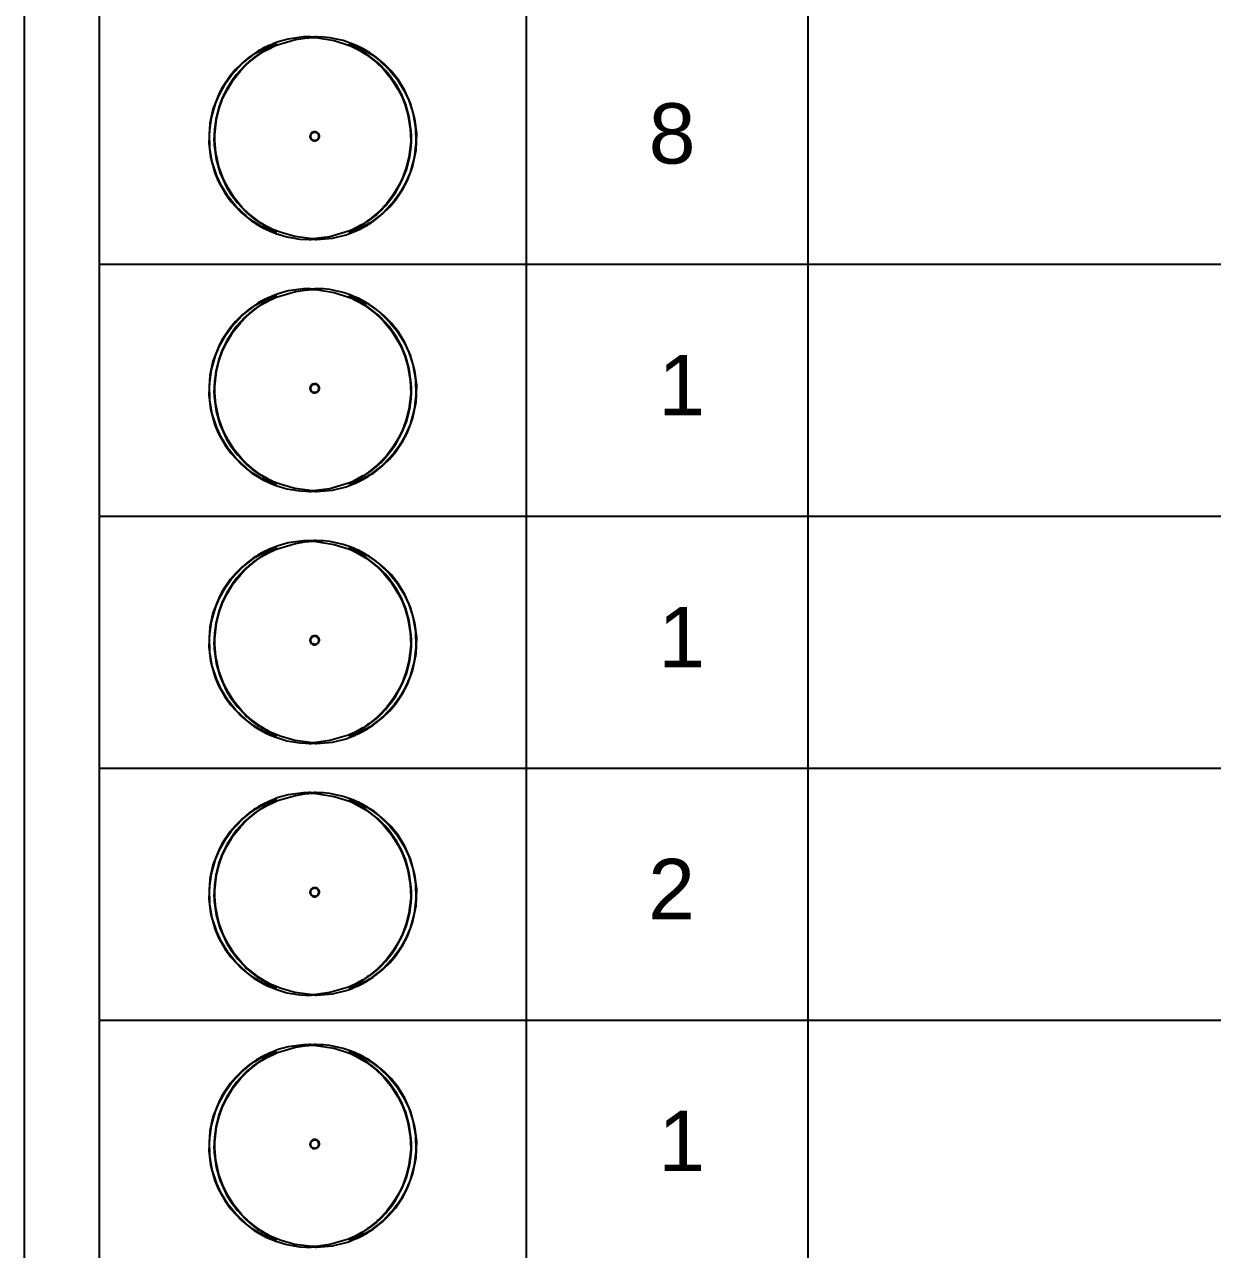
# Model space of a CAD drawing. Header units: millimetres. Extents: x 0 to 135, y -17 to 120.
# Drawn here: x 0 to 7.25, y 52.82 to 60.3 of the extents above; entities that cross this region are included whole.
import ezdxf

# ---------------------------------------------------------------- set-up
doc = ezdxf.new("R2010")
doc.units = ezdxf.units.MM
doc.layers.add('Plan View', color=7, linetype='Continuous')
doc.layers.add('Plant Legend', color=7, linetype='Continuous')
picture_1 = doc.add_image_def('image1.jpg', size_in_pixel=(8192, 8192))

# ---------------------------------------------------------------- blocks, each defined once
blk = doc.blocks.new('1')
at = {"flags": 1}
for tag in ['Export Name', 'Export Layer']:
    blk.add_attdef(tag, (0, 0), '', height=0.0254, dxfattribs=at)
at = {"layer": 'Plan View'}
image = blk.add_image(picture_1, insert=(0, 0), size_in_units=(120, 120), dxfattribs=dict(at, fade=50))
image.dxf.flags = 7
blk = doc.blocks.new('422')
at = {"layer": 'Plant Legend'}
for points in [[(0.4583, 119.2984), (21.053, 119.2984), (21.053, 6.5593), (0.4583, 6.5593)], [(1.7394, 58.9852), (1.7485, 58.9853), (1.7578, 58.9872), (1.7632, 58.9871), (1.7725, 58.9851), (1.7819, 58.9852), (1.8782, 58.9933), (1.9624, 59.0136), (1.9825, 59.0213), (2.0066, 59.0315), (2.0083, 59.032), (2.0189, 59.036), (2.028, 59.0404), (2.0308, 59.0413), (2.044, 59.0468), (2.0644, 59.0574), (2.0925, 59.0734), (2.0975, 59.0769), (2.1176, 59.0895), (2.1243, 59.0942), (2.1297, 59.0975), (2.1376, 59.1035), (2.1844, 59.1407), (2.1911, 59.1474), (2.2272, 59.1821), (2.2634, 59.2246), (2.3089, 59.2914), (2.3369, 59.345), (2.3678, 59.4265), (2.3892, 59.5308), (2.3929, 59.6338), (2.3823, 59.7207), (2.3556, 59.8171), (2.3208, 59.8946), (2.2794, 59.9615), (2.2363, 60.0149), (2.1951, 60.0568), (2.135, 60.1059), (2.1054, 60.1259), (2.0908, 60.1344), (2.0855, 60.138), (2.0587, 60.1527), (2.0547, 60.1545), (2.0373, 60.1635), (2.0306, 60.1661), (2.0253, 60.1677), (2.0238, 60.1687), (2.0091, 60.1754), (1.9865, 60.1841), (1.9451, 60.199), (1.8621, 60.2165), (1.8247, 60.2205), (1.7819, 60.2213), (1.7766, 60.2222), (1.7699, 60.2222), (1.7605, 60.2203), (1.7538, 60.2202), (1.7445, 60.2222), (1.7351, 60.2221), (1.7017, 60.2211), (1.6094, 60.2083), (1.5479, 60.1914), (1.5154, 60.1781), (1.5104, 60.1758), (1.4983, 60.1714), (1.4917, 60.168), (1.4524, 60.15), (1.4449, 60.1453), (1.4246, 60.1339), (1.4155, 60.128), (1.3978, 60.1166), (1.3713, 60.0978), (1.3293, 60.0631), (1.3259, 60.0599), (1.2868, 60.0216), (1.2547, 59.9842), (1.2042, 59.9091), (1.1892, 59.8812), (1.1492, 59.7809), (1.1303, 59.6953), (1.1241, 59.5736), (1.1347, 59.4867), (1.1614, 59.3903), (1.1841, 59.3367), (1.2216, 59.2697), (1.259, 59.2177), (1.3219, 59.1506), (1.3874, 59.0975), (1.4021, 59.0878), (1.4115, 59.0814), (1.4583, 59.0546), (1.477, 59.0452), (1.4863, 59.0413), (1.4917, 59.0395), (1.4984, 59.0359), (1.5332, 59.022), (1.6, 59.001), (1.6789, 58.988), (1.7164, 58.9857), (1.7351, 58.986)], [(1.5278, 59.0289), (1.5091, 59.0351), (1.4917, 59.0419), (1.469, 59.0534), (1.4609, 59.0567), (1.4502, 59.0628), (1.4382, 59.0695), (1.3981, 59.094), (1.3553, 59.126), (1.3497, 59.1309), (1.2894, 59.1884), (1.241, 59.2486), (1.2022, 59.3115), (1.1726, 59.3743), (1.1456, 59.4586), (1.1313, 59.5442), (1.1291, 59.6364), (1.1409, 59.7274), (1.1649, 59.813), (1.1874, 59.8665), (1.23, 59.9427), (1.2633, 59.9882), (1.3285, 60.0585), (1.374, 60.0957), (1.4021, 60.1158), (1.4101, 60.1211), (1.4369, 60.1372), (1.4436, 60.1407), (1.4917, 60.1651), (1.4984, 60.1676), (1.5091, 60.1724), (1.5171, 60.1751), (1.5305, 60.179), (1.5332, 60.179), (1.5345, 60.1786), (1.5352, 60.1781), (1.5345, 60.1766), (1.5332, 60.1751), (1.5265, 60.171), (1.4777, 60.146), (1.4528, 60.1313), (1.3981, 60.0936), (1.3927, 60.0893), (1.37, 60.0707), (1.366, 60.0667), (1.3566, 60.059), (1.3513, 60.0535), (1.3419, 60.0456), (1.2924, 59.9907), (1.2683, 59.9587), (1.2323, 59.9012), (1.2067, 59.8491), (1.1854, 59.7928), (1.1667, 59.718), (1.1584, 59.6578), (1.1567, 59.6217), (1.1561, 59.5896), (1.157, 59.5789), (1.1574, 59.5616), (1.1698, 59.4733), (1.1923, 59.3944), (1.2309, 59.3085), (1.259, 59.2619), (1.2991, 59.2085), (1.3433, 59.1604), (1.3554, 59.1497), (1.3981, 59.1134), (1.4222, 59.0959), (1.4329, 59.0892), (1.4463, 59.0801), (1.4516, 59.077), (1.4704, 59.0654), (1.481, 59.0597), (1.5318, 59.0332), (1.5333, 59.032), (1.5344, 59.0306), (1.5345, 59.0291), (1.5332, 59.0284), (1.5291, 59.0285)], [(1.7578, 58.989), (1.6495, 59.0028), (1.5653, 59.0267), (1.5184, 59.0445), (1.4917, 59.0578), (1.4902, 59.0587), (1.4743, 59.0672), (1.4476, 59.0832), (1.4275, 59.0965), (1.4207, 59.1015), (1.374, 59.1378), (1.366, 59.1445), (1.3564, 59.1537), (1.3526, 59.1566), (1.3267, 59.1831), (1.2773, 59.2433), (1.2437, 59.2954), (1.2143, 59.3529), (1.186, 59.4292), (1.167, 59.5161), (1.1607, 59.587), (1.1608, 59.6258), (1.1716, 59.7194), (1.1876, 59.7836), (1.2089, 59.8424), (1.2355, 59.8972), (1.2716, 59.9561), (1.3196, 60.0163), (1.3526, 60.0504), (1.37, 60.0663), (1.4155, 60.1025), (1.4489, 60.125), (1.4623, 60.1334), (1.4827, 60.1446), (1.4837, 60.1454), (1.5305, 60.1679), (1.5439, 60.1729), (1.6535, 60.2053), (1.711, 60.2142), (1.7592, 60.2181), (1.7779, 60.2171), (1.8902, 60.1994), (1.9825, 60.1695), (2.0012, 60.1615), (2.0052, 60.1593), (2.0427, 60.14), (2.0841, 60.1148), (2.0922, 60.1085), (2.143, 60.0694), (2.1523, 60.0616), (2.1604, 60.0537), (2.1644, 60.0507), (2.1903, 60.0243), (2.2397, 59.9641), (2.2785, 59.9026), (2.3016, 59.8571), (2.3205, 59.8103), (2.3392, 59.7474), (2.3537, 59.6592), (2.3556, 59.6283), (2.3562, 59.5816), (2.3454, 59.488), (2.3295, 59.4238), (2.3081, 59.365), (2.2816, 59.3101), (2.2482, 59.2553), (2.2081, 59.2032), (2.1644, 59.1568), (2.1561, 59.1497), (2.1496, 59.143), (2.1443, 59.139), (2.1176, 59.1171), (2.1002, 59.1039), (2.0907, 59.0975), (2.0654, 59.0806), (2.06, 59.0774), (2.0173, 59.0538), (1.9985, 59.0445), (1.9758, 59.0351), (1.8635, 59.0019), (1.7779, 58.9902)], [(1.9825, 59.0288), (1.982, 59.0293), (1.9825, 59.0308), (1.9878, 59.0349), (2.0012, 59.0419), (2.0416, 59.0627), (2.0587, 59.0729), (2.0643, 59.0761), (2.0694, 59.0795), (2.0748, 59.0828), (2.1189, 59.1136), (2.1243, 59.118), (2.147, 59.1365), (2.151, 59.1406), (2.1577, 59.1457), (2.1671, 59.155), (2.1738, 59.1604), (2.2032, 59.1914), (2.246, 59.2446), (2.266, 59.2741), (2.3051, 59.3462), (2.3304, 59.4104), (2.3504, 59.4893), (2.3587, 59.5509), (2.3605, 59.587), (2.3609, 59.6177), (2.3596, 59.6458), (2.3475, 59.7327), (2.3262, 59.8091), (2.2992, 59.8732), (2.2714, 59.9243), (2.2244, 59.9908), (2.2005, 60.019), (2.1722, 60.0483), (2.1629, 60.0564), (2.159, 60.0604), (2.1508, 60.0671), (2.0971, 60.1099), (2.0801, 60.1211), (2.0439, 60.1433), (2.032, 60.15), (1.9865, 60.1731), (1.9837, 60.1754), (1.9826, 60.1767), (1.9827, 60.1781), (1.9838, 60.1789), (1.9852, 60.1791), (1.9878, 60.1787), (2.0146, 60.1694), (2.0253, 60.1655), (2.028, 60.164), (2.0388, 60.158), (2.0534, 60.1519), (2.0641, 60.1459), (2.0721, 60.1416), (2.0761, 60.1392), (2.0908, 60.131), (2.1216, 60.1112), (2.163, 60.0801), (2.2276, 60.0189), (2.2731, 59.9628), (2.3162, 59.8932), (2.3444, 59.833), (2.3687, 59.7595), (2.3854, 59.6672), (2.388, 59.5723), (2.3773, 59.4853), (2.3522, 59.3944), (2.3243, 59.3302), (2.2936, 59.2754), (2.287, 59.2647), (2.2538, 59.2192), (2.1885, 59.1487), (2.1826, 59.1443), (2.1764, 59.1383), (2.1323, 59.1037), (2.1069, 59.0861), (2.0801, 59.07), (2.0681, 59.0633), (2.024, 59.0416), (2.0052, 59.0338), (1.9878, 59.0285), (1.9852, 59.0282), (1.9838, 59.0284)], [(1.7665, 59.587), (1.7732, 59.587), (1.7839, 59.5896), (1.7899, 59.5939), (1.7939, 59.5977), (1.7966, 59.6017), (1.7993, 59.6102), (1.7994, 59.6177), (1.7972, 59.6258), (1.795, 59.6298), (1.7926, 59.6326), (1.7885, 59.6364), (1.7846, 59.6392), (1.7806, 59.6408), (1.7752, 59.6418), (1.7652, 59.6418), (1.7592, 59.6402), (1.7508, 59.6351), (1.7468, 59.6311), (1.7443, 59.6271), (1.742, 59.6204), (1.7415, 59.6124), (1.7432, 59.6044), (1.7445, 59.6015), (1.7471, 59.5976), (1.7511, 59.5936), (1.7566, 59.5896), (1.7605, 59.5881), (1.7632, 59.5874)], [(1.7645, 59.5895), (1.7592, 59.5919), (1.7538, 59.5956), (1.751, 59.599), (1.7478, 59.6057), (1.7466, 59.611), (1.7466, 59.6177), (1.7477, 59.6231), (1.7511, 59.63), (1.7552, 59.6347), (1.7592, 59.6374), (1.7618, 59.6388), (1.7645, 59.6398), (1.7685, 59.6404), (1.7752, 59.64), (1.7766, 59.6397), (1.7832, 59.6361), (1.7878, 59.6324), (1.7907, 59.6284), (1.7932, 59.6231), (1.7944, 59.6177), (1.7945, 59.6124), (1.7931, 59.6057), (1.7907, 59.6003), (1.7879, 59.5963), (1.7819, 59.5916), (1.7792, 59.5901), (1.7776, 59.5896), (1.7766, 59.5891), (1.7712, 59.5885), (1.7672, 59.5887), (1.7659, 59.589)], [(1.7394, 57.4477), (1.7485, 57.4478), (1.7578, 57.4497), (1.7632, 57.4496), (1.7725, 57.4476), (1.7819, 57.4477), (1.8782, 57.4558), (1.9624, 57.4761), (1.9825, 57.4838), (2.0066, 57.494), (2.0083, 57.4945), (2.0189, 57.4985), (2.028, 57.5029), (2.0308, 57.5038), (2.044, 57.5093), (2.0644, 57.5199), (2.0925, 57.5359), (2.0975, 57.5394), (2.1176, 57.552), (2.1243, 57.5567), (2.1297, 57.56), (2.1376, 57.566), (2.1844, 57.6032), (2.1911, 57.6099), (2.2272, 57.6446), (2.2634, 57.687), (2.3089, 57.7539), (2.3369, 57.8075), (2.3678, 57.889), (2.3892, 57.9933), (2.3929, 58.0963), (2.3823, 58.1832), (2.3556, 58.2796), (2.3208, 58.3571), (2.2794, 58.424), (2.2363, 58.4774), (2.1951, 58.5193), (2.135, 58.5684), (2.1054, 58.5884), (2.0908, 58.5969), (2.0855, 58.6005), (2.0587, 58.6152), (2.0547, 58.617), (2.0373, 58.626), (2.0306, 58.6286), (2.0253, 58.6302), (2.0238, 58.6312), (2.0091, 58.6379), (1.9865, 58.6466), (1.9451, 58.6615), (1.8621, 58.679), (1.8247, 58.683), (1.7819, 58.6838), (1.7766, 58.6847), (1.7699, 58.6847), (1.7605, 58.6828), (1.7538, 58.6827), (1.7445, 58.6847), (1.7351, 58.6846), (1.7017, 58.6836), (1.6094, 58.6708), (1.5479, 58.6539), (1.5154, 58.6406), (1.5104, 58.6383), (1.4983, 58.6339), (1.4917, 58.6305), (1.4524, 58.6125), (1.4449, 58.6078), (1.4246, 58.5964), (1.4155, 58.5905), (1.3978, 58.5791), (1.3713, 58.5603), (1.3293, 58.5256), (1.3259, 58.5224), (1.2868, 58.4841), (1.2547, 58.4467), (1.2042, 58.3716), (1.1892, 58.3437), (1.1492, 58.2434), (1.1303, 58.1578), (1.1241, 58.0361), (1.1347, 57.9492), (1.1614, 57.8528), (1.1841, 57.7992), (1.2216, 57.7322), (1.259, 57.6802), (1.3219, 57.6131), (1.3874, 57.56), (1.4021, 57.5503), (1.4115, 57.5439), (1.4583, 57.5171), (1.477, 57.5077), (1.4863, 57.5038), (1.4917, 57.502), (1.4984, 57.4984), (1.5332, 57.4845), (1.6, 57.4635), (1.6789, 57.4505), (1.7164, 57.4482), (1.7351, 57.4485)], [(1.5278, 57.4914), (1.5091, 57.4976), (1.4917, 57.5044), (1.469, 57.5159), (1.4609, 57.5192), (1.4502, 57.5253), (1.4382, 57.532), (1.3981, 57.5565), (1.3553, 57.5885), (1.3497, 57.5934), (1.2894, 57.6509), (1.241, 57.7111), (1.2022, 57.774), (1.1726, 57.8368), (1.1456, 57.9211), (1.1313, 58.0067), (1.1291, 58.0989), (1.1409, 58.1899), (1.1649, 58.2755), (1.1874, 58.329), (1.23, 58.4052), (1.2633, 58.4507), (1.3285, 58.521), (1.374, 58.5582), (1.4021, 58.5783), (1.4101, 58.5836), (1.4369, 58.5997), (1.4436, 58.6032), (1.4917, 58.6276), (1.4984, 58.6301), (1.5091, 58.6349), (1.5171, 58.6376), (1.5305, 58.6415), (1.5332, 58.6415), (1.5345, 58.6411), (1.5352, 58.6406), (1.5345, 58.6391), (1.5332, 58.6376), (1.5265, 58.6335), (1.4777, 58.6085), (1.4528, 58.5938), (1.3981, 58.5561), (1.3927, 58.5518), (1.37, 58.5332), (1.366, 58.5292), (1.3566, 58.5215), (1.3513, 58.516), (1.3419, 58.5081), (1.2924, 58.4532), (1.2683, 58.4212), (1.2323, 58.3637), (1.2067, 58.3116), (1.1854, 58.2553), (1.1667, 58.1805), (1.1584, 58.1203), (1.1567, 58.0842), (1.1561, 58.0521), (1.157, 58.0414), (1.1574, 58.0241), (1.1698, 57.9358), (1.1923, 57.8569), (1.2309, 57.771), (1.259, 57.7244), (1.2991, 57.671), (1.3433, 57.6229), (1.3554, 57.6122), (1.3981, 57.5759), (1.4222, 57.5584), (1.4329, 57.5517), (1.4463, 57.5426), (1.4516, 57.5395), (1.4704, 57.5279), (1.481, 57.5222), (1.5318, 57.4957), (1.5333, 57.4945), (1.5344, 57.4931), (1.5345, 57.4916), (1.5332, 57.4909), (1.5291, 57.491)], [(1.7578, 57.4515), (1.6495, 57.4653), (1.5653, 57.4892), (1.5184, 57.507), (1.4917, 57.5203), (1.4902, 57.5212), (1.4743, 57.5297), (1.4476, 57.5457), (1.4275, 57.559), (1.4207, 57.564), (1.374, 57.6003), (1.366, 57.607), (1.3564, 57.6162), (1.3526, 57.6191), (1.3267, 57.6456), (1.2773, 57.7058), (1.2437, 57.7579), (1.2143, 57.8154), (1.186, 57.8917), (1.167, 57.9786), (1.1607, 58.0495), (1.1608, 58.0882), (1.1716, 58.1819), (1.1876, 58.2461), (1.2089, 58.3049), (1.2355, 58.3597), (1.2716, 58.4186), (1.3196, 58.4788), (1.3526, 58.5129), (1.37, 58.5288), (1.4155, 58.565), (1.4489, 58.5875), (1.4623, 58.5959), (1.4827, 58.6071), (1.4837, 58.6079), (1.5305, 58.6304), (1.5439, 58.6354), (1.6535, 58.6678), (1.711, 58.6767), (1.7592, 58.6806), (1.7779, 58.6796), (1.8902, 58.6619), (1.9825, 58.632), (2.0012, 58.624), (2.0052, 58.6218), (2.0427, 58.6025), (2.0841, 58.5773), (2.0922, 58.571), (2.143, 58.5319), (2.1523, 58.5241), (2.1604, 58.5162), (2.1644, 58.5132), (2.1903, 58.4868), (2.2397, 58.4266), (2.2785, 58.3651), (2.3016, 58.3196), (2.3205, 58.2728), (2.3392, 58.2099), (2.3537, 58.1217), (2.3556, 58.0908), (2.3562, 58.0441), (2.3454, 57.9505), (2.3295, 57.8863), (2.3081, 57.8275), (2.2816, 57.7726), (2.2482, 57.7178), (2.2081, 57.6657), (2.1644, 57.6193), (2.1561, 57.6122), (2.1496, 57.6055), (2.1443, 57.6015), (2.1176, 57.5796), (2.1002, 57.5664), (2.0907, 57.56), (2.0654, 57.5431), (2.06, 57.5399), (2.0173, 57.5163), (1.9985, 57.507), (1.9758, 57.4976), (1.8635, 57.4644), (1.7779, 57.4527)], [(1.9825, 57.4913), (1.982, 57.4918), (1.9825, 57.4933), (1.9878, 57.4974), (2.0012, 57.5044), (2.0416, 57.5252), (2.0587, 57.5354), (2.0643, 57.5386), (2.0694, 57.542), (2.0748, 57.5453), (2.1189, 57.5761), (2.1243, 57.5805), (2.147, 57.599), (2.151, 57.6031), (2.1577, 57.6082), (2.1671, 57.6175), (2.1738, 57.6229), (2.2032, 57.6539), (2.246, 57.7071), (2.266, 57.7366), (2.3051, 57.8087), (2.3304, 57.8729), (2.3504, 57.9518), (2.3587, 58.0134), (2.3605, 58.0495), (2.3609, 58.0802), (2.3596, 58.1083), (2.3475, 58.1952), (2.3262, 58.2716), (2.2992, 58.3357), (2.2714, 58.3868), (2.2244, 58.4533), (2.2005, 58.4815), (2.1722, 58.5108), (2.1629, 58.5189), (2.159, 58.5229), (2.1508, 58.5296), (2.0971, 58.5724), (2.0801, 58.5836), (2.0439, 58.6058), (2.032, 58.6125), (1.9865, 58.6356), (1.9837, 58.6379), (1.9826, 58.6392), (1.9827, 58.6406), (1.9838, 58.6413), (1.9852, 58.6416), (1.9878, 58.6412), (2.0146, 58.6319), (2.0253, 58.6279), (2.028, 58.6265), (2.0388, 58.6205), (2.0534, 58.6144), (2.0641, 58.6084), (2.0721, 58.6041), (2.0761, 58.6017), (2.0908, 58.5935), (2.1216, 58.5737), (2.163, 58.5426), (2.2276, 58.4814), (2.2731, 58.4253), (2.3162, 58.3557), (2.3444, 58.2955), (2.3687, 58.222), (2.3854, 58.1297), (2.388, 58.0348), (2.3773, 57.9478), (2.3522, 57.8569), (2.3243, 57.7927), (2.2936, 57.7379), (2.287, 57.7272), (2.2538, 57.6817), (2.1885, 57.6112), (2.1826, 57.6068), (2.1764, 57.6008), (2.1323, 57.5662), (2.1069, 57.5486), (2.0801, 57.5325), (2.0681, 57.5258), (2.024, 57.5041), (2.0052, 57.4963), (1.9878, 57.491), (1.9852, 57.4907), (1.9838, 57.4909)], [(1.7665, 58.0495), (1.7732, 58.0495), (1.7839, 58.0521), (1.7899, 58.0564), (1.7939, 58.0602), (1.7966, 58.0642), (1.7993, 58.0727), (1.7994, 58.0802), (1.7972, 58.0882), (1.795, 58.0923), (1.7926, 58.0951), (1.7885, 58.0989), (1.7846, 58.1017), (1.7806, 58.1033), (1.7752, 58.1044), (1.7652, 58.1043), (1.7592, 58.1027), (1.7508, 58.0976), (1.7468, 58.0936), (1.7443, 58.0896), (1.742, 58.0829), (1.7415, 58.0749), (1.7432, 58.0669), (1.7445, 58.064), (1.7471, 58.0601), (1.7511, 58.0561), (1.7566, 58.0521), (1.7605, 58.0506), (1.7632, 58.0499)], [(1.7645, 58.052), (1.7592, 58.0543), (1.7538, 58.0581), (1.751, 58.0615), (1.7478, 58.0682), (1.7466, 58.0735), (1.7466, 58.0802), (1.7477, 58.0856), (1.7511, 58.0925), (1.7552, 58.0972), (1.7592, 58.0999), (1.7618, 58.1013), (1.7645, 58.1023), (1.7685, 58.1029), (1.7752, 58.1025), (1.7766, 58.1022), (1.7832, 58.0986), (1.7878, 58.0949), (1.7907, 58.0909), (1.7932, 58.0856), (1.7944, 58.0802), (1.7945, 58.0749), (1.7931, 58.0682), (1.7907, 58.0628), (1.7879, 58.0588), (1.7819, 58.0541), (1.7792, 58.0526), (1.7776, 58.0521), (1.7766, 58.0516), (1.7712, 58.051), (1.7672, 58.0512), (1.7659, 58.0515)], [(1.7394, 55.9102), (1.7485, 55.9103), (1.7578, 55.9122), (1.7632, 55.9121), (1.7725, 55.9101), (1.7819, 55.9102), (1.8782, 55.9183), (1.9624, 55.9386), (1.9825, 55.9463), (2.0066, 55.9565), (2.0083, 55.957), (2.0189, 55.961), (2.028, 55.9654), (2.0308, 55.9663), (2.044, 55.9718), (2.0644, 55.9824), (2.0925, 55.9984), (2.0975, 56.0019), (2.1176, 56.0145), (2.1243, 56.0192), (2.1297, 56.0225), (2.1376, 56.0285), (2.1844, 56.0657), (2.1911, 56.0724), (2.2272, 56.1071), (2.2634, 56.1496), (2.3089, 56.2164), (2.3369, 56.27), (2.3678, 56.3515), (2.3892, 56.4558), (2.3929, 56.5588), (2.3823, 56.6457), (2.3556, 56.7421), (2.3208, 56.8196), (2.2794, 56.8865), (2.2363, 56.9399), (2.1951, 56.9818), (2.135, 57.0309), (2.1054, 57.0509), (2.0908, 57.0594), (2.0855, 57.063), (2.0587, 57.0777), (2.0547, 57.0795), (2.0373, 57.0885), (2.0306, 57.0911), (2.0253, 57.0927), (2.0238, 57.0937), (2.0091, 57.1004), (1.9865, 57.1091), (1.9451, 57.124), (1.8621, 57.1415), (1.8247, 57.1455), (1.7819, 57.1463), (1.7766, 57.1472), (1.7699, 57.1472), (1.7605, 57.1453), (1.7538, 57.1452), (1.7445, 57.1472), (1.7351, 57.1471), (1.7017, 57.1461), (1.6094, 57.1333), (1.5479, 57.1164), (1.5154, 57.1031), (1.5104, 57.1008), (1.4983, 57.0964), (1.4917, 57.093), (1.4524, 57.075), (1.4449, 57.0703), (1.4246, 57.0589), (1.4155, 57.053), (1.3978, 57.0416), (1.3713, 57.0228), (1.3293, 56.9881), (1.3259, 56.9849), (1.2868, 56.9466), (1.2547, 56.9092), (1.2042, 56.8341), (1.1892, 56.8062), (1.1492, 56.7059), (1.1303, 56.6203), (1.1241, 56.4986), (1.1347, 56.4117), (1.1614, 56.3153), (1.1841, 56.2617), (1.2216, 56.1947), (1.259, 56.1427), (1.3219, 56.0756), (1.3874, 56.0225), (1.4021, 56.0128), (1.4115, 56.0064), (1.4583, 55.9796), (1.477, 55.9701), (1.4863, 55.9663), (1.4917, 55.9645), (1.4984, 55.9609), (1.5332, 55.947), (1.6, 55.926), (1.6789, 55.913), (1.7164, 55.9107), (1.7351, 55.911)], [(1.7578, 55.914), (1.6495, 55.9278), (1.5653, 55.9517), (1.5184, 55.9695), (1.4917, 55.9828), (1.4902, 55.9837), (1.4743, 55.9922), (1.4476, 56.0082), (1.4275, 56.0215), (1.4207, 56.0265), (1.374, 56.0628), (1.366, 56.0695), (1.3564, 56.0787), (1.3526, 56.0816), (1.3267, 56.1081), (1.2773, 56.1683), (1.2437, 56.2204), (1.2143, 56.2779), (1.186, 56.3542), (1.167, 56.4411), (1.1607, 56.512), (1.1608, 56.5508), (1.1716, 56.6444), (1.1876, 56.7086), (1.2089, 56.7674), (1.2355, 56.8222), (1.2716, 56.8811), (1.3196, 56.9413), (1.3526, 56.9754), (1.37, 56.9913), (1.4155, 57.0275), (1.4489, 57.05), (1.4623, 57.0584), (1.4827, 57.0696), (1.4837, 57.0704), (1.5305, 57.0929), (1.5439, 57.0979), (1.6535, 57.1303), (1.711, 57.1392), (1.7592, 57.1431), (1.7779, 57.1421), (1.8902, 57.1244), (1.9825, 57.0945), (2.0012, 57.0865), (2.0052, 57.0843), (2.0427, 57.065), (2.0841, 57.0398), (2.0922, 57.0335), (2.143, 56.9944), (2.1523, 56.9866), (2.1604, 56.9787), (2.1644, 56.9757), (2.1903, 56.9493), (2.2397, 56.8891), (2.2785, 56.8276), (2.3016, 56.7821), (2.3205, 56.7353), (2.3392, 56.6724), (2.3537, 56.5842), (2.3556, 56.5533), (2.3562, 56.5066), (2.3454, 56.413), (2.3295, 56.3488), (2.3081, 56.29), (2.2816, 56.2351), (2.2482, 56.1803), (2.2081, 56.1282), (2.1644, 56.0818), (2.1561, 56.0747), (2.1496, 56.068), (2.1443, 56.064), (2.1176, 56.0421), (2.1002, 56.0289), (2.0907, 56.0225), (2.0654, 56.0056), (2.06, 56.0024), (2.0173, 55.9788), (1.9985, 55.9695), (1.9758, 55.9601), (1.8635, 55.9269), (1.7779, 55.9152)], [(1.5278, 55.9539), (1.5091, 55.9601), (1.4917, 55.9669), (1.469, 55.9784), (1.4609, 55.9817), (1.4502, 55.9878), (1.4382, 55.9945), (1.3981, 56.019), (1.3553, 56.051), (1.3497, 56.0559), (1.2894, 56.1134), (1.241, 56.1736), (1.2022, 56.2365), (1.1726, 56.2993), (1.1456, 56.3836), (1.1313, 56.4692), (1.1291, 56.5615), (1.1409, 56.6524), (1.1649, 56.738), (1.1874, 56.7915), (1.23, 56.8677), (1.2633, 56.9132), (1.3285, 56.9835), (1.374, 57.0207), (1.4021, 57.0408), (1.4101, 57.0461), (1.4369, 57.0622), (1.4436, 57.0657), (1.4917, 57.0901), (1.4984, 57.0926), (1.5091, 57.0974), (1.5171, 57.1001), (1.5305, 57.104), (1.5332, 57.104), (1.5345, 57.1036), (1.5352, 57.1031), (1.5345, 57.1016), (1.5332, 57.1001), (1.5265, 57.096), (1.4777, 57.071), (1.4528, 57.0563), (1.3981, 57.0186), (1.3927, 57.0143), (1.37, 56.9958), (1.366, 56.9917), (1.3566, 56.984), (1.3513, 56.9785), (1.3419, 56.9706), (1.2924, 56.9157), (1.2683, 56.8837), (1.2323, 56.8262), (1.2067, 56.7741), (1.1854, 56.7178), (1.1667, 56.643), (1.1584, 56.5828), (1.1567, 56.5467), (1.1561, 56.5146), (1.157, 56.5039), (1.1574, 56.4866), (1.1698, 56.3983), (1.1923, 56.3194), (1.2309, 56.2335), (1.259, 56.1869), (1.2991, 56.1335), (1.3433, 56.0854), (1.3554, 56.0747), (1.3981, 56.0384), (1.4222, 56.0209), (1.4329, 56.0142), (1.4463, 56.0051), (1.4516, 56.002), (1.4704, 55.9904), (1.481, 55.9847), (1.5318, 55.9582), (1.5333, 55.957), (1.5344, 55.9556), (1.5345, 55.9541), (1.5332, 55.9534), (1.5291, 55.9535)], [(1.9825, 55.9538), (1.982, 55.9543), (1.9825, 55.9558), (1.9878, 55.9599), (2.0012, 55.9669), (2.0416, 55.9877), (2.0587, 55.9979), (2.0643, 56.0011), (2.0694, 56.0045), (2.0748, 56.0078), (2.1189, 56.0386), (2.1243, 56.043), (2.147, 56.0615), (2.151, 56.0656), (2.1577, 56.0707), (2.1671, 56.08), (2.1738, 56.0854), (2.2032, 56.1164), (2.246, 56.1696), (2.266, 56.1991), (2.3051, 56.2712), (2.3304, 56.3354), (2.3504, 56.4143), (2.3587, 56.4759), (2.3605, 56.512), (2.3609, 56.5427), (2.3596, 56.5708), (2.3475, 56.6577), (2.3262, 56.7341), (2.2992, 56.7982), (2.2714, 56.8493), (2.2244, 56.9158), (2.2005, 56.944), (2.1722, 56.9734), (2.1629, 56.9814), (2.159, 56.9854), (2.1508, 56.9921), (2.0971, 57.0349), (2.0801, 57.0461), (2.0439, 57.0683), (2.032, 57.075), (1.9865, 57.0981), (1.9837, 57.1004), (1.9826, 57.1017), (1.9827, 57.1031), (1.9838, 57.1039), (1.9852, 57.1041), (1.9878, 57.1037), (2.0146, 57.0944), (2.0253, 57.0905), (2.028, 57.089), (2.0388, 57.083), (2.0534, 57.0769), (2.0641, 57.0709), (2.0721, 57.0666), (2.0761, 57.0642), (2.0908, 57.056), (2.1216, 57.0362), (2.163, 57.0051), (2.2276, 56.9439), (2.2731, 56.8878), (2.3162, 56.8182), (2.3444, 56.758), (2.3687, 56.6845), (2.3854, 56.5922), (2.388, 56.4973), (2.3773, 56.4103), (2.3522, 56.3194), (2.3243, 56.2552), (2.2936, 56.2004), (2.287, 56.1897), (2.2538, 56.1442), (2.1885, 56.0737), (2.1826, 56.0693), (2.1764, 56.0633), (2.1323, 56.0287), (2.1069, 56.0111), (2.0801, 55.995), (2.0681, 55.9883), (2.024, 55.9666), (2.0052, 55.9588), (1.9878, 55.9535), (1.9852, 55.9532), (1.9838, 55.9534)], [(1.7665, 56.512), (1.7732, 56.512), (1.7839, 56.5146), (1.7899, 56.5189), (1.7939, 56.5227), (1.7966, 56.5267), (1.7993, 56.5352), (1.7994, 56.5427), (1.7972, 56.5508), (1.795, 56.5548), (1.7926, 56.5576), (1.7885, 56.5615), (1.7846, 56.5642), (1.7806, 56.5658), (1.7752, 56.5668), (1.7652, 56.5668), (1.7592, 56.5652), (1.7508, 56.5601), (1.7468, 56.5561), (1.7443, 56.5521), (1.742, 56.5454), (1.7415, 56.5374), (1.7432, 56.5294), (1.7445, 56.5265), (1.7471, 56.5226), (1.7511, 56.5186), (1.7566, 56.5146), (1.7605, 56.5131), (1.7632, 56.5124)], [(1.7645, 56.5145), (1.7592, 56.5168), (1.7538, 56.5206), (1.751, 56.524), (1.7478, 56.5307), (1.7466, 56.536), (1.7466, 56.5427), (1.7477, 56.5481), (1.7511, 56.555), (1.7552, 56.5597), (1.7592, 56.5624), (1.7618, 56.5638), (1.7645, 56.5648), (1.7685, 56.5654), (1.7752, 56.565), (1.7766, 56.5647), (1.7832, 56.5611), (1.7878, 56.5574), (1.7907, 56.5534), (1.7932, 56.5481), (1.7944, 56.5427), (1.7945, 56.5374), (1.7931, 56.5307), (1.7907, 56.5253), (1.7879, 56.5213), (1.7819, 56.5166), (1.7792, 56.5151), (1.7776, 56.5146), (1.7766, 56.5141), (1.7712, 56.5135), (1.7672, 56.5137), (1.7659, 56.514)], [(1.7394, 54.3727), (1.7485, 54.3728), (1.7578, 54.3747), (1.7632, 54.3746), (1.7725, 54.3726), (1.7819, 54.3727), (1.8782, 54.3808), (1.9624, 54.4011), (1.9825, 54.4088), (2.0066, 54.419), (2.0083, 54.4195), (2.0189, 54.4235), (2.028, 54.4279), (2.0308, 54.4288), (2.044, 54.4343), (2.0644, 54.4449), (2.0925, 54.4609), (2.0975, 54.4644), (2.1176, 54.477), (2.1243, 54.4817), (2.1297, 54.485), (2.1376, 54.491), (2.1844, 54.5282), (2.1911, 54.5349), (2.2272, 54.5697), (2.2634, 54.6121), (2.3089, 54.6789), (2.3369, 54.7325), (2.3678, 54.814), (2.3892, 54.9183), (2.3929, 55.0213), (2.3823, 55.1082), (2.3556, 55.2046), (2.3208, 55.2821), (2.2794, 55.349), (2.2363, 55.4024), (2.1951, 55.4443), (2.135, 55.4934), (2.1054, 55.5134), (2.0908, 55.5219), (2.0855, 55.5255), (2.0587, 55.5402), (2.0547, 55.5421), (2.0373, 55.551), (2.0306, 55.5536), (2.0253, 55.5552), (2.0238, 55.5562), (2.0091, 55.5629), (1.9865, 55.5716), (1.9451, 55.5865), (1.8621, 55.604), (1.8247, 55.608), (1.7819, 55.6088), (1.7766, 55.6097), (1.7699, 55.6097), (1.7605, 55.6078), (1.7538, 55.6077), (1.7445, 55.6097), (1.7351, 55.6096), (1.7017, 55.6086), (1.6094, 55.5958), (1.5479, 55.5789), (1.5154, 55.5656), (1.5104, 55.5633), (1.4983, 55.5589), (1.4917, 55.5555), (1.4524, 55.5375), (1.4449, 55.5328), (1.4246, 55.5214), (1.4155, 55.5155), (1.3978, 55.5041), (1.3713, 55.4853), (1.3293, 55.4506), (1.3259, 55.4474), (1.2868, 55.4091), (1.2547, 55.3717), (1.2042, 55.2966), (1.1892, 55.2687), (1.1492, 55.1684), (1.1303, 55.0828), (1.1241, 54.9611), (1.1347, 54.8742), (1.1614, 54.7778), (1.1841, 54.7242), (1.2216, 54.6572), (1.259, 54.6052), (1.3219, 54.5381), (1.3874, 54.485), (1.4021, 54.4753), (1.4115, 54.4689), (1.4583, 54.4421), (1.477, 54.4327), (1.4863, 54.4288), (1.4917, 54.427), (1.4984, 54.4234), (1.5332, 54.4095), (1.6, 54.3885), (1.6789, 54.3755), (1.7164, 54.3733), (1.7351, 54.3735)], [(1.5278, 54.4164), (1.5091, 54.4226), (1.4917, 54.4294), (1.469, 54.4409), (1.4609, 54.4442), (1.4502, 54.4503), (1.4382, 54.457), (1.3981, 54.4815), (1.3553, 54.5135), (1.3497, 54.5184), (1.2894, 54.5759), (1.241, 54.6361), (1.2022, 54.699), (1.1726, 54.7618), (1.1456, 54.8461), (1.1313, 54.9317), (1.1291, 55.024), (1.1409, 55.1149), (1.1649, 55.2005), (1.1874, 55.254), (1.23, 55.3302), (1.2633, 55.3757), (1.3285, 55.446), (1.374, 55.4832), (1.4021, 55.5033), (1.4101, 55.5086), (1.4369, 55.5247), (1.4436, 55.5282), (1.4917, 55.5526), (1.4984, 55.5551), (1.5091, 55.5599), (1.5171, 55.5626), (1.5305, 55.5665), (1.5332, 55.5665), (1.5345, 55.5661), (1.5352, 55.5656), (1.5345, 55.5641), (1.5332, 55.5626), (1.5265, 55.5585), (1.4777, 55.5335), (1.4528, 55.5188), (1.3981, 55.4811), (1.3927, 55.4768), (1.37, 55.4583), (1.366, 55.4542), (1.3566, 55.4465), (1.3513, 55.441), (1.3419, 55.4331), (1.2924, 55.3782), (1.2683, 55.3463), (1.2323, 55.2887), (1.2067, 55.2366), (1.1854, 55.1803), (1.1667, 55.1055), (1.1584, 55.0454), (1.1567, 55.0092), (1.1561, 54.9771), (1.157, 54.9664), (1.1574, 54.9491), (1.1698, 54.8608), (1.1923, 54.7819), (1.2309, 54.6961), (1.259, 54.6494), (1.2991, 54.596), (1.3433, 54.5479), (1.3554, 54.5372), (1.3981, 54.5009), (1.4222, 54.4834), (1.4329, 54.4767), (1.4463, 54.4676), (1.4516, 54.4645), (1.4704, 54.4529), (1.481, 54.4472), (1.5318, 54.4207), (1.5333, 54.4195), (1.5344, 54.4181), (1.5345, 54.4166), (1.5332, 54.4159), (1.5291, 54.4161)], [(1.7578, 54.3765), (1.6495, 54.3903), (1.5653, 54.4142), (1.5184, 54.432), (1.4917, 54.4453), (1.4902, 54.4462), (1.4743, 54.4547), (1.4476, 54.4707), (1.4275, 54.484), (1.4207, 54.489), (1.374, 54.5254), (1.366, 54.532), (1.3564, 54.5412), (1.3526, 54.5441), (1.3267, 54.5706), (1.2773, 54.6308), (1.2437, 54.6829), (1.2143, 54.7404), (1.186, 54.8167), (1.167, 54.9036), (1.1607, 54.9745), (1.1608, 55.0133), (1.1716, 55.1069), (1.1876, 55.1711), (1.2089, 55.2299), (1.2355, 55.2847), (1.2716, 55.3436), (1.3196, 55.4038), (1.3526, 55.4379), (1.37, 55.4539), (1.4155, 55.49), (1.4489, 55.5126), (1.4623, 55.5209), (1.4827, 55.5321), (1.4837, 55.5329), (1.5305, 55.5554), (1.5439, 55.5605), (1.6535, 55.5929), (1.711, 55.6017), (1.7592, 55.6056), (1.7779, 55.6047), (1.8902, 55.5869), (1.9825, 55.557), (2.0012, 55.549), (2.0052, 55.5468), (2.0427, 55.5275), (2.0841, 55.5023), (2.0922, 55.496), (2.143, 55.4569), (2.1523, 55.4491), (2.1604, 55.4412), (2.1644, 55.4382), (2.1903, 55.4118), (2.2397, 55.3516), (2.2785, 55.2901), (2.3016, 55.2446), (2.3205, 55.1978), (2.3392, 55.135), (2.3537, 55.0467), (2.3556, 55.0158), (2.3562, 54.9691), (2.3454, 54.8755), (2.3295, 54.8113), (2.3081, 54.7525), (2.2816, 54.6976), (2.2482, 54.6428), (2.2081, 54.5907), (2.1644, 54.5444), (2.1561, 54.5372), (2.1496, 54.5305), (2.1443, 54.5265), (2.1176, 54.5046), (2.1002, 54.4914), (2.0907, 54.485), (2.0654, 54.4681), (2.06, 54.465), (2.0173, 54.4413), (1.9985, 54.432), (1.9758, 54.4226), (1.8635, 54.3894), (1.7779, 54.3777)], [(1.9825, 54.4163), (1.982, 54.4168), (1.9825, 54.4183), (1.9878, 54.4224), (2.0012, 54.4294), (2.0416, 54.4502), (2.0587, 54.4604), (2.0643, 54.4636), (2.0694, 54.467), (2.0748, 54.4703), (2.1189, 54.5011), (2.1243, 54.5055), (2.147, 54.524), (2.151, 54.5281), (2.1577, 54.5332), (2.1671, 54.5425), (2.1738, 54.5479), (2.2032, 54.5789), (2.246, 54.6321), (2.266, 54.6616), (2.3051, 54.7338), (2.3304, 54.7979), (2.3504, 54.8769), (2.3587, 54.9384), (2.3605, 54.9745), (2.3609, 55.0052), (2.3596, 55.0333), (2.3475, 55.1202), (2.3262, 55.1967), (2.2992, 55.2607), (2.2714, 55.3118), (2.2244, 55.3783), (2.2005, 55.4065), (2.1722, 55.4359), (2.1629, 55.4439), (2.159, 55.4479), (2.1508, 55.4546), (2.0971, 55.4974), (2.0801, 55.5086), (2.0439, 55.5308), (2.032, 55.5375), (1.9865, 55.5606), (1.9837, 55.5629), (1.9826, 55.5642), (1.9827, 55.5656), (1.9838, 55.5664), (1.9852, 55.5666), (1.9878, 55.5662), (2.0146, 55.5569), (2.0253, 55.553), (2.028, 55.5515), (2.0388, 55.5455), (2.0534, 55.5394), (2.0641, 55.5334), (2.0721, 55.5291), (2.0761, 55.5268), (2.0908, 55.5185), (2.1216, 55.4987), (2.163, 55.4676), (2.2276, 55.4064), (2.2731, 55.3503), (2.3162, 55.2807), (2.3444, 55.2205), (2.3687, 55.147), (2.3854, 55.0547), (2.388, 54.9598), (2.3773, 54.8728), (2.3522, 54.7819), (2.3243, 54.7177), (2.2936, 54.6629), (2.287, 54.6522), (2.2538, 54.6067), (2.1885, 54.5363), (2.1826, 54.5318), (2.1764, 54.5258), (2.1323, 54.4912), (2.1069, 54.4736), (2.0801, 54.4575), (2.0681, 54.4509), (2.024, 54.4291), (2.0052, 54.4213), (1.9878, 54.4161), (1.9852, 54.4158), (1.9838, 54.4159)], [(1.7665, 54.9745), (1.7732, 54.9745), (1.7839, 54.9771), (1.7899, 54.9814), (1.7939, 54.9852), (1.7966, 54.9893), (1.7993, 54.9977), (1.7994, 55.0052), (1.7972, 55.0133), (1.795, 55.0173), (1.7926, 55.0202), (1.7885, 55.024), (1.7846, 55.0267), (1.7806, 55.0283), (1.7752, 55.0294), (1.7652, 55.0293), (1.7592, 55.0277), (1.7508, 55.0226), (1.7468, 55.0186), (1.7443, 55.0146), (1.742, 55.0079), (1.7415, 54.9999), (1.7432, 54.9919), (1.7445, 54.989), (1.7471, 54.9851), (1.7511, 54.9811), (1.7566, 54.9771), (1.7605, 54.9756), (1.7632, 54.9749)], [(1.7645, 54.977), (1.7592, 54.9794), (1.7538, 54.9831), (1.751, 54.9865), (1.7478, 54.9932), (1.7466, 54.9985), (1.7466, 55.0052), (1.7477, 55.0106), (1.7511, 55.0175), (1.7552, 55.0222), (1.7592, 55.0249), (1.7618, 55.0263), (1.7645, 55.0273), (1.7685, 55.0279), (1.7752, 55.0275), (1.7766, 55.0272), (1.7832, 55.0236), (1.7878, 55.0199), (1.7907, 55.0159), (1.7932, 55.0106), (1.7944, 55.0052), (1.7945, 54.9999), (1.7931, 54.9932), (1.7907, 54.9878), (1.7879, 54.9838), (1.7819, 54.9792), (1.7792, 54.9776), (1.7776, 54.9771), (1.7766, 54.9766), (1.7712, 54.976), (1.7672, 54.9762), (1.7659, 54.9765)], [(1.7394, 52.8352), (1.7485, 52.8353), (1.7578, 52.8372), (1.7632, 52.8371), (1.7725, 52.8351), (1.7819, 52.8352), (1.8782, 52.8433), (1.9624, 52.8636), (1.9825, 52.8713), (2.0066, 52.8815), (2.0083, 52.882), (2.0189, 52.886), (2.028, 52.8904), (2.0308, 52.8913), (2.044, 52.8968), (2.0644, 52.9074), (2.0925, 52.9234), (2.0975, 52.9269), (2.1176, 52.9395), (2.1243, 52.9442), (2.1297, 52.9475), (2.1376, 52.9535), (2.1844, 52.9907), (2.1911, 52.9974), (2.2272, 53.0322), (2.2634, 53.0746), (2.3089, 53.1414), (2.3369, 53.195), (2.3678, 53.2765), (2.3892, 53.3808), (2.3929, 53.4838), (2.3823, 53.5707), (2.3556, 53.6671), (2.3208, 53.7446), (2.2794, 53.8115), (2.2363, 53.8649), (2.1951, 53.9068), (2.135, 53.9559), (2.1054, 53.9759), (2.0908, 53.9844), (2.0855, 53.988), (2.0587, 54.0027), (2.0547, 54.0046), (2.0373, 54.0135), (2.0306, 54.0161), (2.0253, 54.0177), (2.0238, 54.0187), (2.0091, 54.0254), (1.9865, 54.0341), (1.9451, 54.049), (1.8621, 54.0665), (1.8247, 54.0705), (1.7819, 54.0713), (1.7766, 54.0722), (1.7699, 54.0722), (1.7605, 54.0703), (1.7538, 54.0702), (1.7445, 54.0722), (1.7351, 54.0721), (1.7017, 54.0711), (1.6094, 54.0583), (1.5479, 54.0414), (1.5154, 54.0281), (1.5104, 54.0258), (1.4983, 54.0214), (1.4917, 54.018), (1.4524, 54), (1.4449, 53.9953), (1.4246, 53.9839), (1.4155, 53.978), (1.3978, 53.9666), (1.3713, 53.9478), (1.3293, 53.9131), (1.3259, 53.9099), (1.2868, 53.8716), (1.2547, 53.8342), (1.2042, 53.7591), (1.1892, 53.7312), (1.1492, 53.6309), (1.1303, 53.5453), (1.1241, 53.4236), (1.1347, 53.3367), (1.1614, 53.2403), (1.1841, 53.1867), (1.2216, 53.1197), (1.259, 53.0677), (1.3219, 53.0006), (1.3874, 52.9475), (1.4021, 52.9378), (1.4115, 52.9314), (1.4583, 52.9046), (1.477, 52.8952), (1.4863, 52.8913), (1.4917, 52.8895), (1.4984, 52.8859), (1.5332, 52.872), (1.6, 52.851), (1.6789, 52.838), (1.7164, 52.8358), (1.7351, 52.836)], [(1.7578, 52.839), (1.6495, 52.8528), (1.5653, 52.8767), (1.5184, 52.8945), (1.4917, 52.9078), (1.4902, 52.9087), (1.4743, 52.9172), (1.4476, 52.9332), (1.4275, 52.9465), (1.4207, 52.9515), (1.374, 52.9879), (1.366, 52.9945), (1.3564, 53.0037), (1.3526, 53.0066), (1.3267, 53.0331), (1.2773, 53.0933), (1.2437, 53.1454), (1.2143, 53.2029), (1.186, 53.2792), (1.167, 53.3661), (1.1607, 53.437), (1.1608, 53.4758), (1.1716, 53.5694), (1.1876, 53.6336), (1.2089, 53.6924), (1.2355, 53.7472), (1.2716, 53.8061), (1.3196, 53.8663), (1.3526, 53.9004), (1.37, 53.9164), (1.4155, 53.9525), (1.4489, 53.9751), (1.4623, 53.9834), (1.4827, 53.9946), (1.4837, 53.9954), (1.5305, 54.0179), (1.5439, 54.0229), (1.6535, 54.0554), (1.711, 54.0642), (1.7592, 54.0681), (1.7779, 54.0672), (1.8902, 54.0494), (1.9825, 54.0195), (2.0012, 54.0115), (2.0052, 54.0093), (2.0427, 53.99), (2.0841, 53.9648), (2.0922, 53.9585), (2.143, 53.9194), (2.1523, 53.9116), (2.1604, 53.9037), (2.1644, 53.9007), (2.1903, 53.8743), (2.2397, 53.8141), (2.2785, 53.7526), (2.3016, 53.7071), (2.3205, 53.6603), (2.3392, 53.5975), (2.3537, 53.5092), (2.3556, 53.4783), (2.3562, 53.4316), (2.3454, 53.338), (2.3295, 53.2738), (2.3081, 53.215), (2.2816, 53.1601), (2.2482, 53.1053), (2.2081, 53.0532), (2.1644, 53.0069), (2.1561, 52.9997), (2.1496, 52.993), (2.1443, 52.989), (2.1176, 52.9671), (2.1002, 52.9539), (2.0907, 52.9475), (2.0654, 52.9306), (2.06, 52.9274), (2.0173, 52.9038), (1.9985, 52.8945), (1.9758, 52.8851), (1.8635, 52.8519), (1.7779, 52.8402)], [(1.5278, 52.8789), (1.5091, 52.8851), (1.4917, 52.8919), (1.469, 52.9034), (1.4609, 52.9067), (1.4502, 52.9128), (1.4382, 52.9195), (1.3981, 52.944), (1.3553, 52.976), (1.3497, 52.9809), (1.2894, 53.0384), (1.241, 53.0986), (1.2022, 53.1615), (1.1726, 53.2243), (1.1456, 53.3086), (1.1313, 53.3942), (1.1291, 53.4865), (1.1409, 53.5774), (1.1649, 53.663), (1.1874, 53.7165), (1.23, 53.7927), (1.2633, 53.8382), (1.3285, 53.9085), (1.374, 53.9457), (1.4021, 53.9658), (1.4101, 53.9711), (1.4369, 53.9872), (1.4436, 53.9907), (1.4917, 54.0151), (1.4984, 54.0176), (1.5091, 54.0224), (1.5171, 54.0251), (1.5305, 54.029), (1.5332, 54.029), (1.5345, 54.0286), (1.5352, 54.0281), (1.5345, 54.0266), (1.5332, 54.0251), (1.5265, 54.021), (1.4777, 53.996), (1.4528, 53.9813), (1.3981, 53.9436), (1.3927, 53.9393), (1.37, 53.9208), (1.366, 53.9167), (1.3566, 53.909), (1.3513, 53.9035), (1.3419, 53.8956), (1.2924, 53.8407), (1.2683, 53.8088), (1.2323, 53.7512), (1.2067, 53.6991), (1.1854, 53.6428), (1.1667, 53.568), (1.1584, 53.5079), (1.1567, 53.4717), (1.1561, 53.4396), (1.157, 53.429), (1.1574, 53.4116), (1.1698, 53.3233), (1.1923, 53.2444), (1.2309, 53.1586), (1.259, 53.1119), (1.2991, 53.0585), (1.3433, 53.0104), (1.3554, 52.9997), (1.3981, 52.9634), (1.4222, 52.9459), (1.4329, 52.9392), (1.4463, 52.9301), (1.4516, 52.927), (1.4704, 52.9154), (1.481, 52.9097), (1.5318, 52.8832), (1.5333, 52.882), (1.5344, 52.8806), (1.5345, 52.8791), (1.5332, 52.8784), (1.5291, 52.8786)], [(1.9825, 52.8788), (1.982, 52.8793), (1.9825, 52.8808), (1.9878, 52.8849), (2.0012, 52.8919), (2.0416, 52.9127), (2.0587, 52.9229), (2.0643, 52.9261), (2.0694, 52.9295), (2.0748, 52.9328), (2.1189, 52.9636), (2.1243, 52.968), (2.147, 52.9865), (2.151, 52.9906), (2.1577, 52.9957), (2.1671, 53.005), (2.1738, 53.0104), (2.2032, 53.0414), (2.246, 53.0946), (2.266, 53.1241), (2.3051, 53.1963), (2.3304, 53.2604), (2.3504, 53.3393), (2.3587, 53.4009), (2.3605, 53.437), (2.3609, 53.4677), (2.3596, 53.4958), (2.3475, 53.5827), (2.3262, 53.6592), (2.2992, 53.7232), (2.2714, 53.7743), (2.2244, 53.8409), (2.2005, 53.869), (2.1722, 53.8984), (2.1629, 53.9064), (2.159, 53.9104), (2.1508, 53.9171), (2.0971, 53.9599), (2.0801, 53.9711), (2.0439, 53.9933), (2.032, 54), (1.9865, 54.0231), (1.9837, 54.0254), (1.9826, 54.0267), (1.9827, 54.0281), (1.9838, 54.0289), (1.9852, 54.0291), (1.9878, 54.0287), (2.0146, 54.0195), (2.0253, 54.0155), (2.028, 54.014), (2.0388, 54.008), (2.0534, 54.0019), (2.0641, 53.9959), (2.0721, 53.9916), (2.0761, 53.9893), (2.0908, 53.981), (2.1216, 53.9612), (2.163, 53.9301), (2.2276, 53.8689), (2.2731, 53.8128), (2.3162, 53.7432), (2.3444, 53.683), (2.3687, 53.6095), (2.3854, 53.5172), (2.388, 53.4223), (2.3773, 53.3353), (2.3522, 53.2444), (2.3243, 53.1802), (2.2936, 53.1254), (2.287, 53.1147), (2.2538, 53.0692), (2.1885, 52.9988), (2.1826, 52.9943), (2.1764, 52.9883), (2.1323, 52.9537), (2.1069, 52.9361), (2.0801, 52.92), (2.0681, 52.9134), (2.024, 52.8916), (2.0052, 52.8838), (1.9878, 52.8786), (1.9852, 52.8783), (1.9838, 52.8784)], [(1.7665, 53.437), (1.7732, 53.437), (1.7839, 53.4396), (1.7899, 53.4439), (1.7939, 53.4477), (1.7966, 53.4518), (1.7993, 53.4602), (1.7994, 53.4677), (1.7972, 53.4758), (1.795, 53.4798), (1.7926, 53.4827), (1.7885, 53.4865), (1.7846, 53.4892), (1.7806, 53.4908), (1.7752, 53.4919), (1.7652, 53.4918), (1.7592, 53.4902), (1.7508, 53.4851), (1.7468, 53.4811), (1.7443, 53.4771), (1.742, 53.4704), (1.7415, 53.4624), (1.7432, 53.4544), (1.7445, 53.4515), (1.7471, 53.4476), (1.7511, 53.4436), (1.7566, 53.4396), (1.7605, 53.4381), (1.7632, 53.4374)], [(1.7645, 53.4395), (1.7592, 53.4419), (1.7538, 53.4456), (1.751, 53.449), (1.7478, 53.4557), (1.7466, 53.461), (1.7466, 53.4677), (1.7477, 53.4731), (1.7511, 53.48), (1.7552, 53.4847), (1.7592, 53.4874), (1.7618, 53.4888), (1.7645, 53.4898), (1.7685, 53.4904), (1.7752, 53.4901), (1.7766, 53.4897), (1.7832, 53.4861), (1.7878, 53.4824), (1.7907, 53.4784), (1.7932, 53.4731), (1.7944, 53.4677), (1.7945, 53.4624), (1.7931, 53.4557), (1.7907, 53.4503), (1.7879, 53.4463), (1.7819, 53.4417), (1.7792, 53.4401), (1.7776, 53.4396), (1.7766, 53.4391), (1.7712, 53.4385), (1.7672, 53.4387), (1.7659, 53.439)]]:
    blk.add_lwpolyline(points, close=True, dxfattribs=at)
for points in [[(3.06, 118.0871), (3.06, 6.5595)], [(4.7795, 118.0871), (4.7795, 6.5595)], [(0.4583, 58.8343), (21.053, 58.8343)], [(0.4583, 57.2968), (21.053, 57.2968)], [(0.4583, 55.7593), (21.053, 55.7593)], [(0.4583, 54.2218), (21.053, 54.2218)]]:
    blk.add_lwpolyline(points, dxfattribs=at)
at = {"flags": 1}
for tag in ['Export Name', 'Export Layer']:
    blk.add_attdef(tag, (0, 0), '', height=0.0254, dxfattribs=at)
at = {"layer": 'Plant Legend', "char_height": 0.368116, "attachment_point": 1}
for s, insert in [('\\fArial|b0|i0;8', (3.8083, 59.8163)), ('\\fArial|b0|i0;1', (3.8667, 58.2802)), ('\\fArial|b0|i0;1', (3.8667, 56.7427)), ('\\fArial|b0|i0;2', (3.805, 55.2052)), ('\\fArial|b0|i0;1', (3.8667, 53.6677))]:
    blk.add_mtext(s, dxfattribs=dict(at, insert=insert))

msp = doc.modelspace()

# ---------------------------------------------------------------- block references
at = {"layer": 'Plan View', "color": 7}
msp.add_blockref('1', (0, 0), dxfattribs=at)
at = {"layer": 'Plant Legend', "color": 7}
msp.add_blockref('422', (0, 0), dxfattribs=at)

doc.saveas('drawing.dxf')
